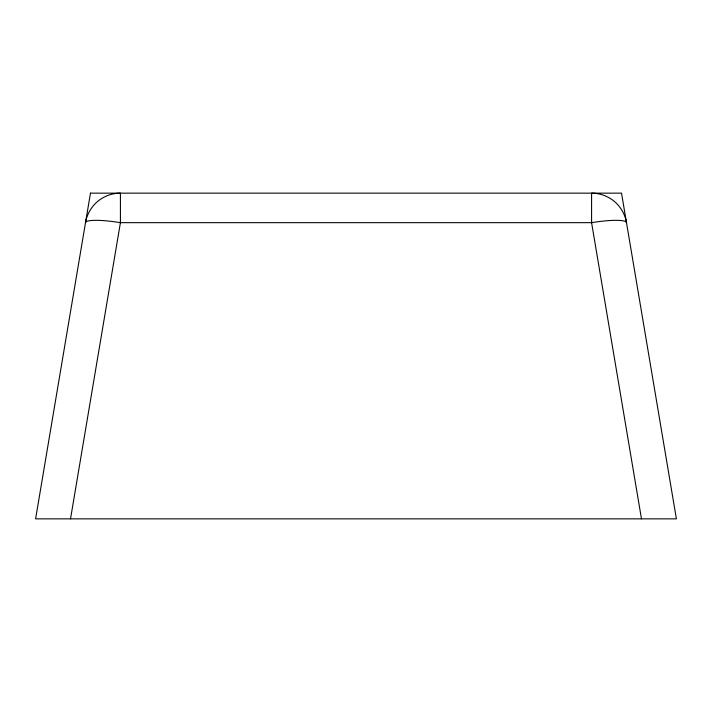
<?xml version="1.0" encoding="UTF-8"?>
<svg xmlns="http://www.w3.org/2000/svg" width="712" height="712" viewBox="0 0 712 712"><rect width="100%" height="100%" fill="white"/><g stroke="black" fill="none" stroke-linecap="round" stroke-linejoin="round"><path stroke-width="1.07" d="M70.515 518.852L120.417 222.669L120.417 193.148A35.404 35.404 0 0 0 85.502 222.669A35.404 5.803 9.6 0 1 120.417 222.669L591.583 222.669A35.404 5.803 -9.6 0 1 626.498 222.669A35.404 35.404 0 0 0 591.583 193.148L591.583 222.669L641.485 518.852M90.477 193.148L35.6 518.852L676.4 518.852L621.523 193.148L90.477 193.148"/></g></svg>
